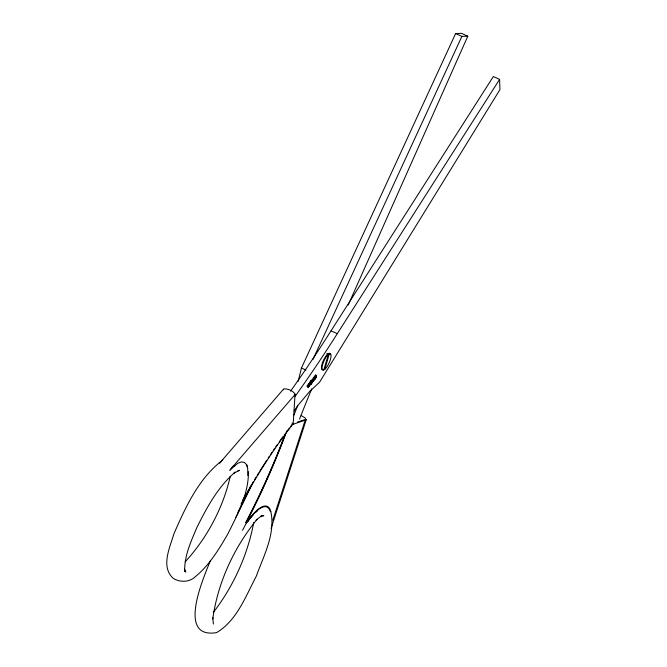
<?xml version="1.0" encoding="UTF-8"?>
<svg xmlns="http://www.w3.org/2000/svg" width="667" height="667" viewBox="0 0 667 667"><rect width="100%" height="100%" fill="white"/><g stroke="black" fill="none" stroke-linecap="round" stroke-linejoin="round"><path stroke-width="1" d="M283.392 389.828L283.8 388.886C288.011 388.511 292.738 390.712 295.231 394.105L294.822 395.047M311.672 380.849L313.29 381.249L313.523 379.398L311.989 381.416L311.139 380.815L311.989 381.416M312.481 379.798L311.923 380.39M248.424 471.661C248.708 493.863 237.594 514.249 228.022 533.642C219.051 549.133 209.563 564.924 195.606 576.48C189.495 582.424 180.098 582.625 173.128 578.256C160.497 566.583 169.96 547.415 173.87 533.925C185.593 507.037 198.808 478.047 222.803 460.005M310.138 383.65C306.945 385.409 311.214 380.832 309.555 386.135L308.462 386.051L308.529 384.225L309.621 384.309L308.529 384.225M309.605 384.834L308.754 384.45L309.28 383.258M309.321 386.443L309.396 383.583L310.58 380.865L311.756 381.524L311.689 383.35L310.83 382.958M309.813 384.05L310.305 382.224L311.164 382.608L310.539 384.525L311.164 382.608M310.247 383.717L311.105 384.109L310.155 383.758M311.114 383.925L310.305 384.967L311.439 381.249L311.105 384.109M311.689 383.35L312.506 380.89L312.49 382.299L311.639 381.908M313.798 379.073C315.591 380.707 311.889 376.955 314.082 377.514M313.29 381.249L313.282 379.823L312.49 382.299M312.94 379.815L313.832 377.672L314.707 378.206L313.849 380.332L314.666 379.273M314.674 379.014L314.691 378.506L314.09 379.907L314.674 379.014L313.098 378.297M247.799 475.504L247.707 468.434L246.49 464.582L244.372 462.389L241.437 461.939L237.819 463.265L231.316 468.718M309.58 383.733L310.305 382.224M271.027 528.539L306.203 419.81L305.169 417.959L301.276 415.608M253.76 522.511C247.624 554.952 233.467 586.351 213.282 612.481M230.273 476.296C223.095 507.895 207.103 537.936 185.209 561.781M348.224 304.994L467.8 36.201L461.547 33.35L455.628 33.55L301.442 368.026L298.191 381.366M307.67 386.702L308.354 384.467L309.205 384.851L308.387 387.66L307.078 386.135L308.187 386.185L308.521 387.093L307.329 385.793M308.521 387.093L309.205 384.851M307.954 386.143L308.354 384.467M323.178 369.718L323.803 370.002L328.681 353.427L329.306 353.718A9.021 2.768 -65.5 0 1 330.465 359.288A9.021 2.768 -65.5 0 1 324.821 369.335L324.195 369.051M324.821 369.335L329.306 353.718M272.803 520.235L305.094 420.435M316.325 377.28L314.891 376.555L315.541 375.062L316.391 375.454L316.033 377.664L314.29 376.705L314.582 376.321L315.749 376.947L316.391 375.454M315.016 376.605L315.541 375.062M314.215 378.539L315.066 378.923L315.591 377.38L314.29 376.705M297.59 405.586L296.907 407.47A101.059 30.999 -65.5 0 1 293.997 415.024M286.76 431.04L285.751 433.792A248.391 76.18 -65.5 0 1 246.356 522.386M313.532 380.932L311.889 380.09L312.723 379.34M210.23 561.014C204.26 576.205 175.963 639.37 216.6 632.608C236.843 620.585 245.723 596.231 256.245 576.305C263.648 555.769 275.921 533.417 270.677 511.014M311.13 381.024L311.889 380.09M311.122 381.282L311.647 380.498M312.923 359.538L461.881 36.402L467.8 36.201M242.513 530.315L246.715 522.353L246.048 521.978A246.923 75.73 -65.5 0 0 285.218 433.909M313.098 378.589L313.849 377.722M290.529 391.195A596.131 182.833 -65.5 0 0 331.04 330.815L493.347 76.538L499.591 79.39L499.958 89.603L319.526 382.266L309.563 391.571L299.291 403.802A101.234 31.049 -65.5 0 0 294.139 410.897M295.181 396.281A595.556 182.658 -65.5 0 0 337.294 333.667L499.591 79.39M308.387 387.66L308.187 386.185M308.462 386.051L309.555 386.135M314.657 379.465L314.891 379.156C315.883 375.329 312.665 380.615 314.657 378.047M315.066 378.923L316.033 377.664M289.47 428.006L287.735 430.265A246.923 75.73 -65.5 0 0 286.518 431.874M290.629 426.496L292.946 423.487L293.405 423.837L292.271 423.462M230.032 470.227L232.758 466.992M219.585 463.24L283.4 389.27M229.857 470.127L295.031 394.581L293.197 423.745A247.657 75.955 -65.5 0 0 241.029 504.052M233.834 466.183L234.767 465.491M313.182 379.89L312.456 379.448M256.061 520.135L257.07 519.31C233.917 547.582 217.784 582.7 212.748 618.968L212.715 617.6L213.432 624.045M256.845 519.51L261.581 515.783M292.238 424.579L306.203 419.81M237.752 470.96L239.511 470.318L234.009 473.103L235.176 472.128C217.917 486.877 206.92 507.395 196.907 527.422C191.07 541.412 184.142 555.919 184.717 571.436L184.667 569.851M297.565 422.044L304.427 419.776M260.88 516.2L263.824 515.699L262.398 515.799M304.919 420.202L305.744 420.11M455.628 33.55L461.881 36.402M331.04 330.815L337.294 333.667M326.73 353.677L328.289 354.385A9.021 2.768 -65.5 0 0 322.653 364.432A9.021 2.768 -65.5 0 0 323.803 370.002M301.442 368.026L305.911 370.06M315.266 375.413L316.125 375.804M313.849 377.872L314.699 378.264M311.923 380.307L312.773 380.632M310.347 381.174L311.197 381.566M310.313 381.966L311.172 382.358M311.072 382.65L311.923 383.033M310.263 383.275L311.122 383.667M309.271 383.575L310.122 383.967M308.104 384.784L308.954 385.176M307.078 386.135L307.929 386.526M292.146 423.061L292.946 423.487M245.448 522.369L246.281 522.903L251.025 516.508A45.931 14.082 -65.5 0 1 270.76 511.614M184.959 570.935L185.81 572.078L184.367 568.984M242.388 500.725A246.923 75.73 -65.5 0 1 244.689 496.623M245.198 495.714A246.923 75.73 -65.5 0 1 246.74 493.005M247.774 491.204A246.923 75.73 -65.5 0 1 248.808 489.42M249.325 488.527A246.923 75.73 -65.5 0 1 251.409 484.976M252.451 483.216A246.923 75.73 -65.5 0 1 253.502 481.457M254.544 479.706A246.923 75.73 -65.5 0 1 256.12 477.105M257.179 475.379A246.923 75.73 -65.5 0 1 258.763 472.803M259.822 471.102A246.923 75.73 -65.5 0 1 266.742 460.247M268.342 457.795A246.923 75.73 -65.5 0 1 269.418 456.178M270.494 454.561A246.923 75.73 -65.5 0 1 272.103 452.168M273.178 450.584A246.923 75.73 -65.5 0 1 274.787 448.224M275.863 446.665A246.923 75.73 -65.5 0 1 277.48 444.347M279.231 441.871A246.923 75.73 -65.5 0 1 282.875 436.81M246.64 464.507A45.931 14.082 -65.5 0 1 247.482 467.6M249.933 487.702A247.657 75.955 -65.5 0 1 238.011 512.098M247.482 521.627A45.189 13.857 -65.5 0 1 270.135 511.18M252.776 482.574A246.923 75.73 -65.5 0 1 235.801 517.3M247.49 522.061A44.456 13.632 -65.5 0 1 253.527 514.557M255.419 512.64A44.456 13.632 -65.5 0 1 257.562 510.755M285.484 433.85A247.657 75.955 -65.5 0 1 246.198 522.186M299.541 419.118A596.131 182.825 -65.5 0 1 311.706 388.869M330.407 354.744A9.021 2.768 -65.5 0 0 328.681 353.427L327.664 354.102A9.021 2.768 -65.5 0 0 322.353 363.098A9.021 2.768 -65.5 0 0 322.344 369.835"/></g></svg>
